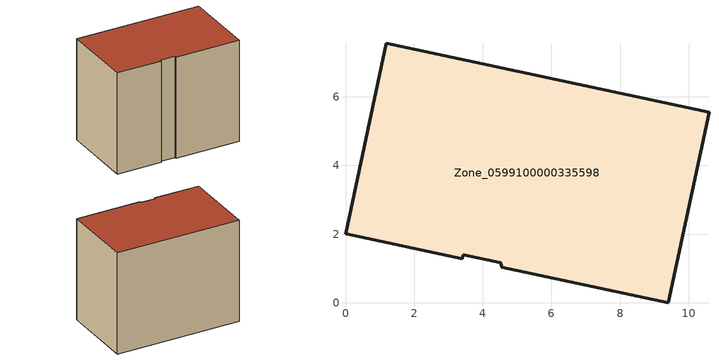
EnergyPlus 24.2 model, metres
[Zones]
Zone_0599100000335598
 floor ground (C_G): 0,2.01 1.19,7.56 10.59,5.55 9.4,0 4.54,1.04 4.53,1.16 3.42,1.4 3.4,1.28 z0
 wall outside (C_F): 1.19,7.56 0,2.01 3.4,1.28 3.42,1.4 4.53,1.16 4.54,1.04 9.4,0 10.59,5.55 1.19,7.56 z0:7.91
 roof outside (C_R): 4.54,1.04 9.4,0 10.59,5.55 1.19,7.56 0,2.01 3.4,1.28 3.42,1.4 4.53,1.16 z7.91
[BUILDING]
Pand.0599100000335598: North Axis=0; Terrain=City; Loads Convergence Tolerance Value=0.04; Temperature Convergence Tolerance Value=0.4; Solar Distribution=FullExterior; Maximum Number of Warmup Days=25; Minimum Number of Warmup Days=1
[Site:Location]
Rotterdam.The.Hague.AP_ZH_NLD Design_Conditions: Latitude=51.96; Longitude=4.45; Time Zone=1; Elevation=-4.5
[SITE:GROUNDTEMPERATURE:BUILDINGSURFACE]
18, 18, 18, 18, 18, 18, 18, 18, 18, 18, 18, 18
[MATERIAL] Thermal Absorptance=0.9; Solar Absorptance=0.7; Visible Absorptance=0.7
Name | Roughness | Thickness | Conductivity | Density | Specific Heat
G.TC.1975-1991 | MediumSmooth | 0.15 | 0.288461 | 540 | 1210
F.TC.1975-1991 | Rough | 0.3 | 0.230769 | 1920 | 840
R.TC.1975-1991 | MediumRough | 0.2 | 0.153846 | 1500 | 1000
[CONSTRUCTION]
C_G: G.TC.1975-1991
C_F: F.TC.1975-1991
C_R: R.TC.1975-1991
[ZONE]
Zone_0599100000335598: Type=1; Multiplier=1; Ceiling Height=Autocalculate; Volume=Autocalculate; Floor Area=autocalculate; Part of Total Floor Area=Yes
[ZONEINFILTRATION:DESIGNFLOWRATE]
Infil_Zone_0599100000335598: Zone or ZoneList or Space or SpaceList=Zone_0599100000335598; Schedule=AlwaysOn; Design Flow Rate Calculation Method=Flow/Area; Flow Rate per Floor Area=0.003; Constant Term Coefficient=1; Temperature Term Coefficient=0; Velocity Term Coefficient=0; Velocity Squared Term Coefficient=0
[HVACTEMPLATE:ZONE:IDEALLOADSAIRSYSTEM]
Zone_0599100000335598: Maximum Heating Supply Air Temperature=50; Minimum Cooling Supply Air Temperature=13; Maximum Heating Supply Air Humidity Ratio=0.0156; Minimum Cooling Supply Air Humidity Ratio=0.0077; Heating Limit=NoLimit; Cooling Limit=NoLimit; Dehumidification Control Type=ConstantSensibleHeatRatio; Cooling Sensible Heat Ratio=0.7; Dehumidification Setpoint=60; Humidification Control Type=None; Humidification Setpoint=30; Outdoor Air Method=None; Outdoor Air Flow Rate per Person=0.00944; Outdoor Air Flow Rate per Zone Floor Area=0; Outdoor Air Flow Rate per Zone=0; Demand Controlled Ventilation Type=None; Outdoor Air Economizer Type=NoEconomizer; Heat Recovery Type=None; Sensible Heat Recovery Effectiveness=0.7; Latent Heat Recovery Effectiveness=0.65
[ZONECONTROL:THERMOSTAT]
ThermostatControl_Zone_0599100000335598: Zone or ZoneList=Zone_0599100000335598; Control Type Schedule=DualSetpointControlType; Control 1=Thermostat_Zone_0599100000335598; Temperature Difference Between Cutout And Setpoint=0
[THERMOSTATSETPOINT:DUALSETPOINT]
Thermostat_Zone_0599100000335598: Heating Setpoint Temperature Schedule=HeatingSetpoint_Zone_0599100000335598; Cooling Setpoint Temperature Schedule=CoolingSetpoint_Zone_0599100000335598
[SCHEDULE:COMPACT]
HeatingSetpoint_Zone_0599100000335598: Through: 12/31, For: AllDays, Until: 24:00, 21
CoolingSetpoint_Zone_0599100000335598: Through: 12/31, For: AllDays, Until: 24:00, 24
DualSetpointControlType: Through: 12/31, For: AllDays, Until: 24:00, 4
AlwaysOn: Through: 12/31, For: AllDays, Until: 24:00, 1
